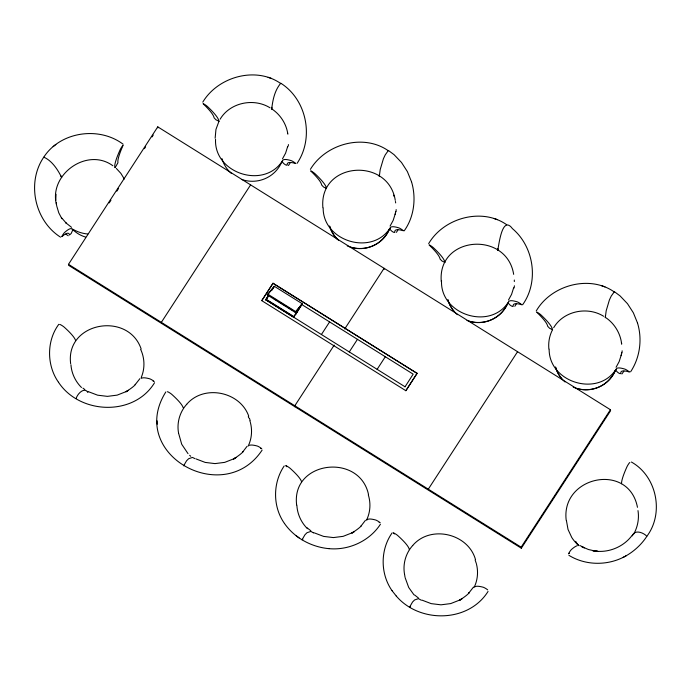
<?xml version="1.0" encoding="UTF-8"?>
<svg xmlns="http://www.w3.org/2000/svg" width="691" height="691" viewBox="0 0 691 691"><rect width="100%" height="100%" fill="white"/><g stroke="black" fill="none" stroke-linecap="round" stroke-linejoin="round"><path stroke-width="1.04" d="M58.51 382.278C46.625 365.435 46.452 340.853 58.795 324.321M262.131 450.074C223.772 508.179 126.747 454.03 165.831 391.944M284.493 523.502C272.625 506.719 272.66 482.897 284.191 465.959M396.021 211.809L396.159 209.589M622.004 353.023L622.142 350.803M271.839 107.304L271.701 109.238C272.669 100.178 274.698 90.288 280.796 83.231C306.856 99.668 314.31 137.95 297.104 163.309M379.428 174.538L379.299 176.473L380.205 169.571L383.401 158.792L385.241 154.853L388.394 150.465L394.069 154.672L401.506 162.48L407.379 171.593L411.499 181.707M497.822 248.518L497.684 250.453C498.911 245.46 502.063 214.504 512.454 228.652C534.091 246.799 539.118 281.902 522.577 304.817M605.411 315.752L605.281 317.687L606.188 310.786L609.384 300.006L611.224 296.076L614.377 291.68L620.052 295.895L627.488 303.695L633.362 312.807L637.482 322.922M56.031 194.301L55.764 200.399M288.242 146.043L288.432 144.574M514.139 287.992L514.415 285.789M395.148 214.426L395.684 211.498M621.131 355.64L621.667 352.712M287.551 147.192L287.672 146.544L285.582 153.169L282.498 158.826M536.225 310.976C551.245 285.003 589.596 274.534 614.308 291.973M395.269 213.778L393.17 220.403L390.087 226.061M513.655 287.758L511.565 294.383L508.481 300.041M621.252 354.993L619.153 361.618L616.07 367.284M154.568 382.702C133.924 416.708 79.672 414.522 58.485 382.235M428.662 243.612C443.829 217.76 482.007 207.309 506.71 224.739M629.864 462.504L629.233 463.065A3.533 0.441 -57.1 0 0 627.16 466.382L626.962 466.788A80.018 10.063 -57.1 0 0 621.537 483.752M141.206 377.528C145.058 368.64 144.782 358.171 140.679 349.421M487.708 589.924L486.714 589.112A3.533 0.492 32.1 0 0 483.501 587.333L483.19 587.229A80.018 11.22 32.1 0 0 476.142 586.357M280.727 83.516C256.05 66.137 218.149 76.511 202.774 102.13M388.325 150.759C363.647 133.372 325.737 143.745 310.371 169.364M632.645 534.834L632.325 535.862C634.433 529.237 643.321 532.415 646.862 536.276C664.241 513.309 656.934 476.306 631.41 462.029M248.173 446.101C251.654 438.992 252.431 430.666 250.513 423.004M366.558 520.081C370.376 512.299 370.929 503.065 368.294 494.834M474.156 587.315C477.636 580.215 478.414 571.88 476.496 564.227M267.339 294.953L274.292 286.273L302.148 303.677L293.58 317.221L301.742 304.515L295.195 312.367L267.339 294.953L274.292 286.273M295.195 312.367L302.148 303.677M219.021 121.15L215.955 129.433L215.143 138.252M552.593 329.598C549.492 335.498 548.196 342.295 548.87 348.92M633.768 533.988C637.681 526.939 639.287 518.578 637.992 510.597M392.125 532.891C380.162 549.682 380.188 573.875 392.091 590.736M290.332 162.722L288.449 165.477M396.435 232.331L397.921 229.956M514.83 306.312L516.315 303.936M623.904 371.179L621.9 373.995M68.487 264.333L157.764 126.859L610.421 409.728L610.585 410.739L521.316 548.205L68.651 265.344L68.487 264.333L521.144 547.194L521.316 548.205M109.178 202.938L110.94 200.226M116.814 191.174L118.576 188.462M144.419 148.669L145.594 146.863M152.055 136.913L153.229 135.099M161.34 322.351L250.617 184.877M261.777 300.576L273.031 283.25L417.114 373.382L405.859 390.709L261.794 300.68L273.031 283.25M293.761 317.333L265.724 299.808L268.626 295.212M271.546 290.704L273.904 287.206M265.724 299.808L268.644 295.307M267.97 300.844L266.173 299.721L269.032 295.307M295.748 314.483L301.388 305.189M321.419 334.522L329.598 321.92M334.185 345.137L294.815 405.764L294.979 406.774M344.723 328.916L384.092 268.289L384.256 269.3M349.275 351.935L357.454 339.333M377.131 369.34L385.31 356.737M405.004 386.848L413.166 374.142L301.742 304.515M417.096 373.278L405.859 390.709M428.29 489.176L517.568 351.702M521.144 547.194L610.421 409.728M220.118 119.223C229.965 102.467 253.856 97.656 270.06 107.822M553.69 327.672C563.545 310.924 587.436 306.104 603.64 316.279M247.05 446.326L242.74 451.931L243.059 451.594C241.047 454.756 228.488 462.054 235.985 457.546L233.627 458.919M365.435 520.306L361.134 525.911L361.453 525.575C359.441 528.736 346.873 536.035 354.371 531.526L352.013 532.899M380.447 524.219C369.512 541.036 348.903 550.468 329.046 548.663M488.045 591.453C468.412 622.85 419.567 623.437 396.263 596.039M282.36 161.012C263.824 189.593 213.882 173.225 215.549 139.314M389.949 228.246C371.775 256.214 322.982 241.237 323.155 208.034M513.663 274.362C506.753 230.569 437.178 235.743 441.281 281.686M508.343 302.226C489.807 330.808 439.865 314.44 441.532 280.529M615.931 369.46C597.758 397.437 548.965 382.451 549.138 349.249M632.023 535.499C623.135 547.402 607.346 553.612 592.748 550.692L597.801 551.349L595.167 551.081M186.725 404.295C179.738 411.983 176.654 422.961 178.58 433.162M412.708 545.51C405.721 553.197 402.646 564.176 404.563 574.376M59.728 324.416L60.644 324.761A3.533 0.492 32.1 0 1 63.918 326.903L64.254 327.189A80.018 11.22 32.1 0 1 75.569 340.464M186.734 404.278C203.802 384.127 240.097 391.477 248.743 416.181M412.717 545.501C430.338 524.616 468.187 533.392 475.468 559.52M115.121 167.697L117.945 162.739A82.203 10.339 -57.1 0 1 122.471 146.751L123.084 145.265L122.428 145.982A3.533 0.441 -57.1 0 0 120.346 149.308L120.156 149.705A80.018 10.063 -57.1 0 0 114.81 167.412M139.936 378.608L135.151 384.697L135.471 384.36C133.458 387.521 120.89 394.82 128.388 390.311L126.03 391.685M473.516 587.056L468.723 593.146L469.042 592.809C467.038 595.979 454.471 603.269 461.968 598.76L459.61 600.134M123.102 144.194C99.107 126.125 60.48 131.48 43.827 157.082C26.353 182.493 34.619 220.723 60.514 237.151M630.581 371.844C640.021 357.644 642.475 339.143 637.465 322.861M569.324 553.197L568.598 553.802L569.142 552.627A3.533 0.441 -57.1 0 1 571.284 549.673L571.509 549.457A80.018 10.063 -57.1 0 1 577.097 545.786M53.138 146.63L55.85 144.488M76.157 398.543C77.072 394.431 83.913 386.597 87.921 392.229L87.351 391.391M184.48 465.328L183.633 465.812L186.561 460.793L188.626 458.729L192.469 457.425L194.94 458.634M302.865 539.308L302.027 539.792L304.956 534.774L307.011 532.709L310.864 531.405L313.645 532.942L313.334 532.614M410.463 606.543L409.642 607.043L412.544 602.008L414.609 599.952L418.452 598.648L421.234 600.177M622.937 557.464C632.533 552.817 641.205 545.018 646.785 536.397M626.115 555.789C608.762 565.817 586.02 565.938 568.9 555.322M126.28 391.547L117.159 395.131L107.399 396.366L97.612 395.183L88.422 391.685M233.869 458.781L224.748 462.365L214.996 463.601L205.21 462.417L196.019 458.919M352.263 532.761L343.142 536.346L333.382 537.581L323.595 536.397L314.405 532.899M459.852 599.995L450.731 603.58L440.979 604.824L431.193 603.632L422.002 600.134M404.192 230.837C414.211 217.009 416.423 197.937 411.482 181.647M329.028 548.663C311.546 547.091 294.539 537.978 284.467 523.458M87.826 234.016L85.589 233.748A34.628 34.023 -9.3 0 1 73.021 229.326M595.409 551.107L588.387 549.5L581.813 546.633L583.938 547.721M153.134 381.259L154.128 381.475L153.134 380.663A3.533 0.492 32.1 0 0 149.921 378.884L149.619 378.78A80.018 11.22 32.1 0 0 141.353 378.374M260.732 448.502L261.725 448.709L260.732 447.898A3.533 0.492 32.1 0 0 257.51 446.118L257.207 446.015A80.018 11.22 32.1 0 0 249.477 445.324M379.117 522.482L380.11 522.69L379.117 521.878A3.533 0.492 32.1 0 0 375.904 520.098L375.602 519.995A80.018 11.22 32.1 0 0 367.871 519.304M268.108 77.306L271.39 78.437M494.091 218.52L497.373 219.652M601.688 285.754L604.971 286.886M68.236 235.769L65.809 234.128M584.318 547.911L580.198 545.605M273.049 283.345L417.114 373.382M267.737 294.116L295.593 311.529M273.506 298.348L277.074 300.585M278.862 301.699L286.005 306.165M287.793 307.279L292.258 310.069M293.951 316.642L266.095 299.238L266.173 299.721M269.766 301.967L293.131 316.564M265.707 299.713L404.986 386.744M112.858 165.745C86.902 146.656 47.817 175.065 56.731 205.676M71.553 227.339L66.008 222.968L66.414 223.366L61.862 218.106M605.601 317.523C614.532 323.483 620.527 333.468 621.675 344.144L621.382 342.684M272.021 109.066C280.183 114.568 286.065 123.413 287.681 133.147M296.232 535.793L299.082 537.9M418.435 598.009L414.686 595.055M310.838 530.774L307.089 527.812M82.929 388.135L84.855 389.56M189.61 455.274L190.751 456.293M394.431 533.944L393.317 532.83L394.224 533.21A3.533 0.492 32.1 0 1 397.498 535.352L397.826 535.646A80.018 11.22 32.1 0 1 409.314 549.639M286.843 466.71L285.703 465.613L286.627 465.976A3.533 0.492 32.1 0 1 289.9 468.118L290.237 468.403A80.018 11.22 32.1 0 1 301.552 481.679M116.356 168.474L120.856 173.355L124.328 179.029M307.469 528.71C301.224 522.543 297.32 514.044 296.871 505.259M81.486 387.496C75.423 381.501 71.527 373.304 70.948 364.788M167.36 391.728L168.241 391.996A3.533 0.492 32.1 0 1 171.515 394.138L171.843 394.423A80.018 11.22 32.1 0 1 183.167 407.699M413.995 594.856L408.709 587.48L405.133 577.659M188.012 453.642L181.707 444.244L178.667 433.499M396.288 596.074L392.056 590.693M61.87 218.71L58.77 212.819L56.852 206.41M43.853 157.177C51.955 160.718 57.811 169.597 61.672 177.552L60.894 175.816M248.276 416.656L248.864 418.038M141.145 348.946C128.085 310.993 65.248 322.196 70.655 363.725M475.14 559.943L476.298 563.502M393.706 195.138L394.207 196.589M368.493 494.445C359.527 452.64 291.144 460.793 296.638 504.94M249.486 418.305L250.099 420.465M249.909 420.854L250.315 422.287M637.465 507.315C628.741 461.778 560.626 476.254 566.214 520.349M287.62 133.035L287.871 134.192M395.278 200.381C388.359 156.589 318.784 161.763 322.887 207.706M395.399 201.47L395.693 202.929M157.764 126.859L157.928 127.87M72.607 230.319L71.182 233.515L69.471 234.992A82.203 10.339 -57.1 0 0 62.51 236.115L61.749 236.711L62.337 235.553A3.533 0.441 -57.1 0 1 64.47 232.591L64.695 232.375A80.018 10.063 -57.1 0 1 72.607 230.328M404.65 574.722L404.978 576.925M56.342 202.705L56.489 204.199M566.447 520.66L568.028 529.453L571.768 537.503A34.628 34.023 -9.3 0 0 579.11 545.743M157.125 420.862L157.254 424.222M514.311 280.028L514.329 281.557M578.151 545.035A31.726 31.173 -9.3 0 1 575.491 541.45M578.134 544.931A31.726 31.173 -9.3 0 1 575.473 541.347M474.924 586.823A80.018 11.22 32.1 0 1 475.46 586.538M366.947 519.969A80.018 11.22 32.1 0 1 367.336 519.589M615.664 369.789A31.726 31.173 -9.3 0 1 576.76 388.497M561.861 378.884A31.726 31.173 -9.3 0 1 555.564 367.197M615.361 370.367A31.726 31.173 -9.3 0 1 573.21 387.107M564.996 381.942A31.726 31.173 -9.3 0 1 555.547 367.085M507.79 303.245A31.726 31.173 -9.3 0 1 469.163 321.263M454.263 311.65A31.726 31.173 -9.3 0 1 447.967 299.954M507.773 303.133A31.726 31.173 -9.3 0 1 467.004 320.434M457.407 314.707A31.726 31.173 -9.3 0 1 447.949 299.851M389.396 229.265A31.726 31.173 -9.3 0 1 350.778 247.283M337.398 239.311A31.726 31.173 -9.3 0 1 329.581 225.974M389.664 228.462A31.726 31.173 -9.3 0 1 347.228 245.892M338.46 240.226A31.726 31.173 -9.3 0 1 329.771 226.579M282.066 161.228A31.726 31.173 -9.3 0 1 241.729 179.479M231.425 173.493A31.726 31.173 -9.3 0 1 221.966 158.628M85.658 237.108A31.726 31.173 -9.3 0 1 72.287 229.127M295.696 163.482L294.72 163.24A82.203 11.22 33.9 0 0 287.266 165.071C286.428 165.883 283.12 163.43 282.533 162.022A80.018 10.926 33.9 0 1 291.265 160.657L291.559 160.77A3.533 0.484 33.9 0 1 294.712 162.644L295.696 163.482M403.285 230.716L402.317 230.474A82.203 11.22 33.9 0 0 394.863 232.306C394.025 233.117 390.717 230.664 390.13 229.257A80.018 10.926 33.9 0 1 398.854 227.892L399.156 228.004A3.533 0.484 33.9 0 1 402.309 229.878L403.276 230.69M521.679 304.696L520.703 304.455A82.203 11.22 33.9 0 0 513.249 306.286C512.411 307.106 509.103 304.645 508.516 303.237A80.018 10.926 33.9 0 1 517.248 301.872L517.55 301.984A3.533 0.484 33.9 0 1 520.694 303.859L521.679 304.696M629.268 371.931L628.3 371.689A82.203 11.22 33.9 0 0 620.846 373.529C620.008 374.341 616.7 371.879 616.113 370.471A80.018 10.926 33.9 0 1 624.837 369.106L625.139 369.219A3.533 0.484 33.9 0 1 628.292 371.093L629.259 371.905M218.866 121.193L215.972 119.785L214.08 117.807A82.203 11.22 33.9 0 0 204.191 104.773L203.076 103.667L203.983 104.039A3.533 0.484 33.9 0 1 207.188 106.276L207.525 106.569A80.018 10.926 33.9 0 1 218.814 120.865L218.866 121.193M326.463 188.427L323.569 187.019L321.678 185.041A82.203 11.22 33.9 0 0 311.788 172.007L310.682 170.867L311.572 171.273A3.533 0.484 33.9 0 1 314.785 173.51L315.113 173.812A80.018 10.926 33.9 0 1 326.402 188.099L326.463 188.427M444.849 262.407L441.955 260.999L440.063 259.021A82.203 11.22 33.9 0 0 430.173 245.987L429.059 244.882L429.966 245.262A3.533 0.484 33.9 0 1 433.171 247.49L433.507 247.793A80.018 10.926 33.9 0 1 444.797 262.079L444.849 262.407M552.446 329.642L549.552 328.234L547.661 326.256A82.203 11.22 33.9 0 0 537.771 313.222L536.665 312.082L537.555 312.496A3.533 0.484 33.9 0 1 540.768 314.733L541.096 315.027A80.018 10.926 33.9 0 1 552.385 329.313L552.446 329.642"/></g></svg>
